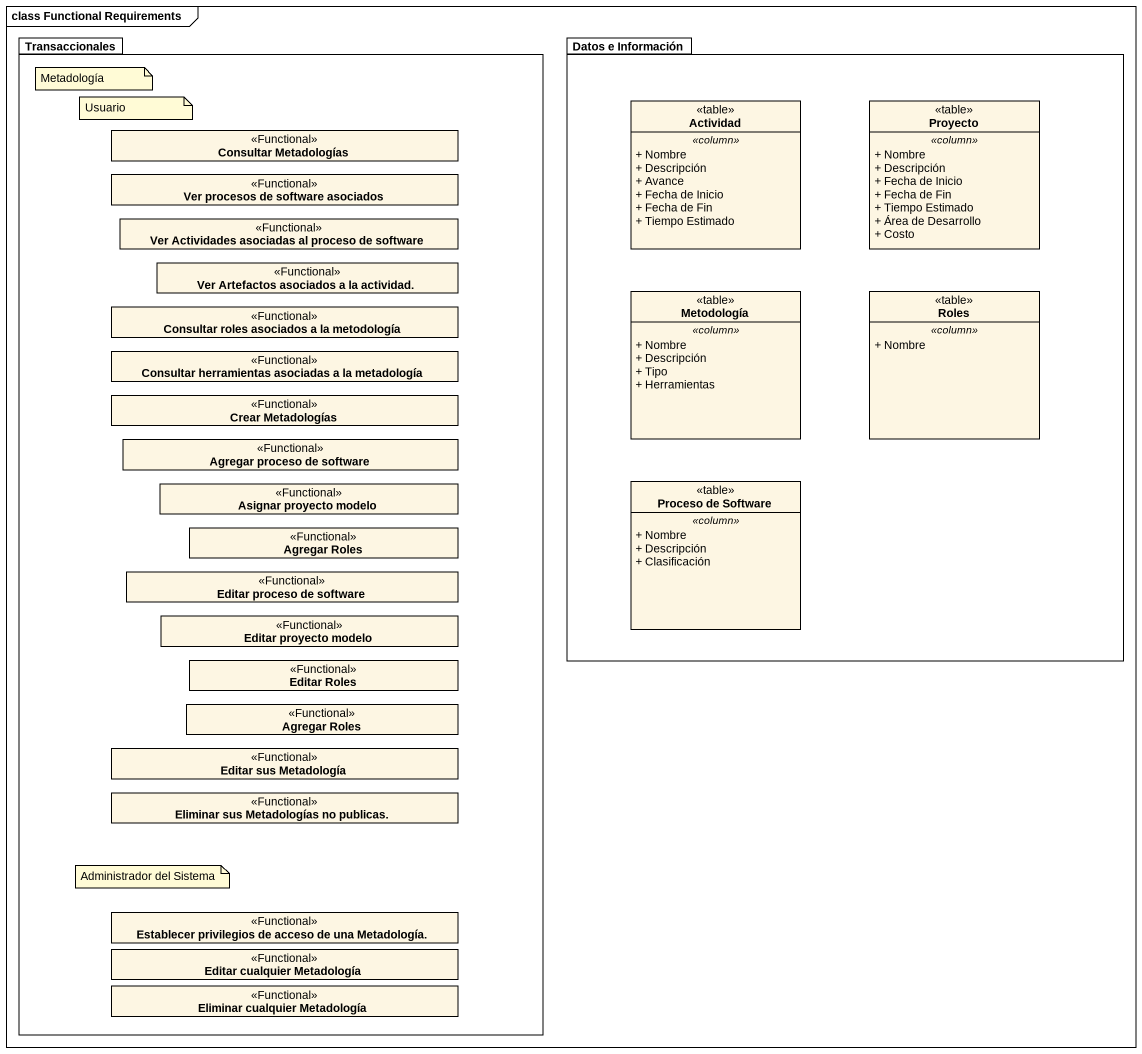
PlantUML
@startuml
mainframe class Functional Requirements
hide circle
hide empty members
skinparam classAttributeIconSize 0
package Transaccionales {
  class "Consultar Metadologías" as Consultar_Metadologías <<Functional>>
  class "Ver procesos de software asociados" as Ver_procesos_de_software <<Functional>>
  class "Ver Actividades asociadas al proceso de software" as Ver_Actividades_asociadas <<Functional>>
  class "Ver Artefactos asociados a la actividad." as Ver_Artefactos_asociados_a <<Functional>>
  class "Consultar roles asociados a la metodología" as Consultar_roles_asociados_a <<Functional>>
  class "Consultar herramientas asociadas a la metadología" as Consultar_herramientas <<Functional>>
  class "Crear Metadologías" as Crear_Metadologías <<Functional>>
  class "Agregar proceso de software" as Agregar_proceso_de_software <<Functional>>
  class "Asignar proyecto modelo" as Asignar_proyecto_modelo <<Functional>>
  class "Editar proceso de software" as Editar_proceso_de_software <<Functional>>
  class "Agregar Roles" as Agregar_Roles <<Functional>>
  class "Editar proyecto modelo" as Editar_proyecto_modelo <<Functional>>
  class "Editar Roles" as Editar_Roles <<Functional>>
  class "Agregar Roles" as Agregar_Roles_2 <<Functional>>
  class "Editar sus Metadología" as Editar_sus_Metadología <<Functional>>
  class "Eliminar sus Metadologías no publicas." as Eliminar_sus_Metadologías <<Functional>>
  class "Establecer privilegios de acceso de una Metadología." as Establecer_privilegios_de <<Functional>>
  class "Editar cualquier Metadología" as Editar_cualquier_Metadología <<Functional>>
  class "Eliminar cualquier Metadología" as Eliminar_cualquier <<Functional>>
}
package "Datos e Información" as Datos_e_Información {
  class Actividad <<table>> {
    .. <<column>> ..
    + Nombre
    + Descripción
    + Avance
    + Fecha de Inicio
    + Fecha de Fin
    + Tiempo Estimado
  }
  class Proyecto <<table>> {
    .. <<column>> ..
    + Nombre
    + Descripción
    + Fecha de Inicio
    + Fecha de Fin
    + Tiempo Estimado
    + Área de Desarrollo
    + Costo
  }
  class Metodología <<table>> {
    .. <<column>> ..
    + Nombre
    + Descripción
    + Tipo
    + Herramientas
  }
  class Roles <<table>> {
    .. <<column>> ..
    + Nombre
  }
  class "Proceso de Software" as Proceso_de_Software <<table>> {
    .. <<column>> ..
    + Nombre
    + Descripción
    + Clasificación
  }
}
note as N1
  Metadología
end note
note as N2
  Usuario
end note
note as N3
  Administrador del Sistema
end note
@enduml
